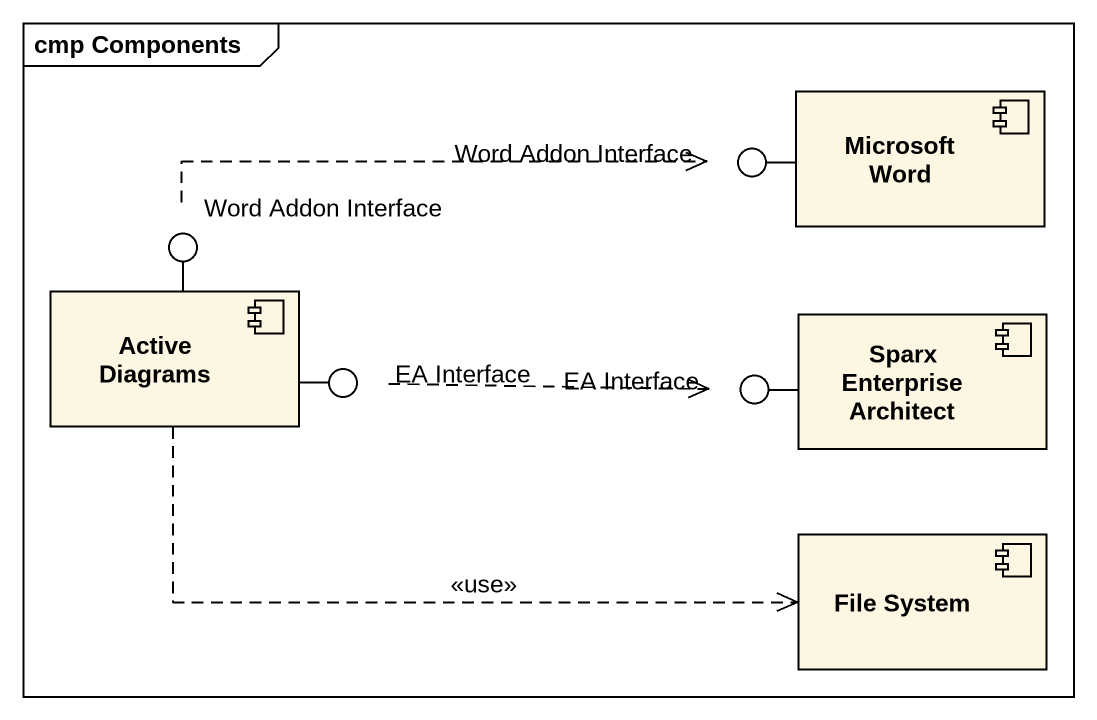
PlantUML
@startuml
mainframe cmp Components
component "Microsoft Word" as Microsoft_Word
() "Word Addon Interface" as Word_Addon_Interface
() "Word Addon Interface" as Word_Addon_Interface_2
component "Active Diagrams" as Active_Diagrams
component "Sparx Enterprise Architect" as Sparx_Enterprise_Architect
() "EA Interface" as EA_Interface
() "EA Interface" as EA_Interface_2
component "File System" as File_System
Active_Diagrams -up- Word_Addon_Interface
Microsoft_Word -left- Word_Addon_Interface_2
Active_Diagrams -right- EA_Interface
Sparx_Enterprise_Architect -left- EA_Interface_2
Word_Addon_Interface .right.> Word_Addon_Interface_2
Active_Diagrams .right.> File_System : <<use>>
EA_Interface .right.> EA_Interface_2
@enduml
